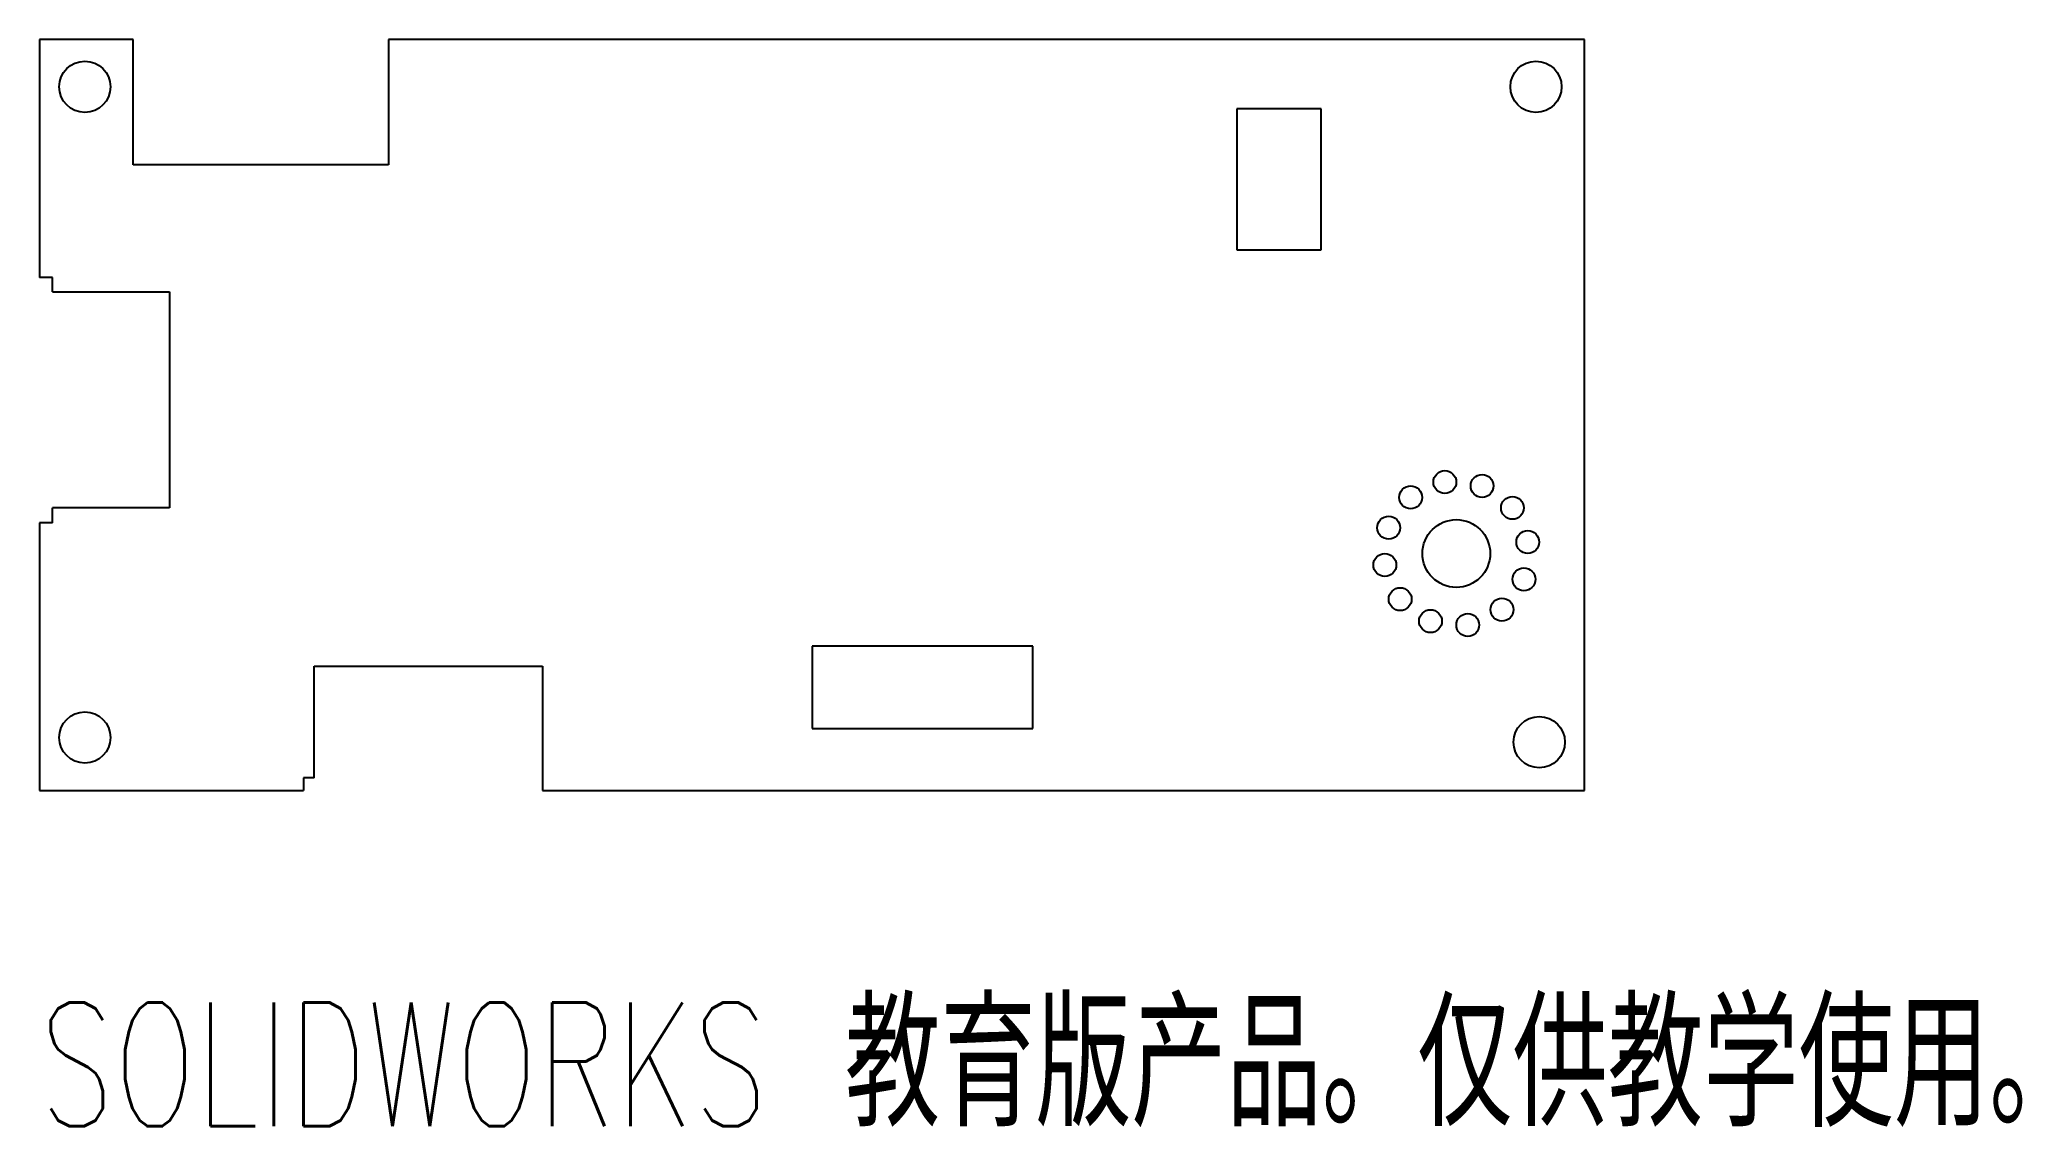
# Model space of a CAD drawing. Header units: millimetres. Extents: x -59.4 to 18, y -51.9 to -9.4.
import ezdxf

# ---------------------------------------------------------------- set-up
doc = ezdxf.new("R2010")
doc.units = ezdxf.units.MM
doc.styles.add('SLDTEXTSTYLE0', font='TXT', dxfattribs={"width": 0.7, "bigfont": 'bigfont'})

msp = doc.modelspace()

# ---------------------------------------------------------------- linework, layer by layer
at = {"color": 7, "linetype": 'Continuous', "lineweight": 25}
for p, q in [((-55.769, -9.411), (-59.423, -9.411)), ((-59.423, -9.411), (-59.423, -18.695)), ((-55.769, -14.291), (-55.769, -9.411)), ((0.876, -9.411), (-45.807, -9.411)), ((-45.807, -9.411), (-45.807, -14.291)), ((0.876, -38.722), (0.876, -9.411)), ((-12.699, -12.109), (-12.699, -17.609)), ((-9.399, -12.109), (-12.699, -12.109)), ((-9.399, -17.609), (-9.399, -12.109)), ((-45.807, -14.291), (-55.769, -14.291)), ((-12.699, -17.609), (-9.399, -17.609)), ((-58.923, -18.695), (-59.423, -18.695)), ((-58.923, -19.252), (-58.923, -18.695)), ((-58.923, -19.252), (-54.356, -19.252)), ((-54.356, -19.252), (-54.356, -27.687)), ((-54.356, -27.687), (-58.923, -27.687)), ((-58.923, -28.271), (-58.923, -27.687)), ((-58.923, -28.271), (-59.423, -28.271)), ((-59.423, -28.271), (-59.423, -38.722)), ((-29.274, -33.085), (-29.274, -36.292)), ((-20.654, -33.085), (-29.274, -33.085)), ((-20.654, -36.292), (-20.654, -33.085)), ((-48.703, -38.222), (-48.703, -33.862)), ((-48.703, -33.862), (-39.801, -33.862)), ((-39.801, -33.862), (-39.801, -38.722)), ((-29.274, -36.292), (-20.654, -36.292)), ((-49.127, -38.222), (-49.127, -38.722)), ((-48.703, -38.222), (-49.127, -38.222)), ((-59.423, -38.722), (-49.127, -38.722)), ((-39.801, -38.722), (0.876, -38.722))]:
    msp.add_line(p, q, dxfattribs=at)
for centre, radius in [((-57.658, -11.25), 1), ((-1.016, -11.25), 1), ((-4.574, -26.68), 0.446), ((-5.908, -27.278), 0.446), ((-3.119, -26.83), 0.446), ((-1.934, -27.687), 0.446), ((-6.765, -28.462), 0.446), ((-4.126, -29.469), 1.322), ((-1.337, -29.021), 0.446), ((-6.915, -29.917), 0.446), ((-1.487, -30.476), 0.446), ((-6.317, -31.251), 0.446), ((-5.133, -32.108), 0.446), ((-2.344, -31.66), 0.446), ((-3.678, -32.258), 0.446), ((-57.658, -36.65), 1), ((-0.889, -36.83), 1)]:
    msp.add_circle(centre, radius, dxfattribs=at)

# ---------------------------------------------------------------- texts
at = {"color": 7, "linetype": 'Continuous', "insert": (-59.423, -46.992), "char_height": 4.83362, "attachment_point": 1, "style": 'SLDTEXTSTYLE0'}
msp.add_mtext('SOLIDWORKS 教育版产品。仅供教学使用。', dxfattribs=at)

doc.saveas('drawing.dxf')
